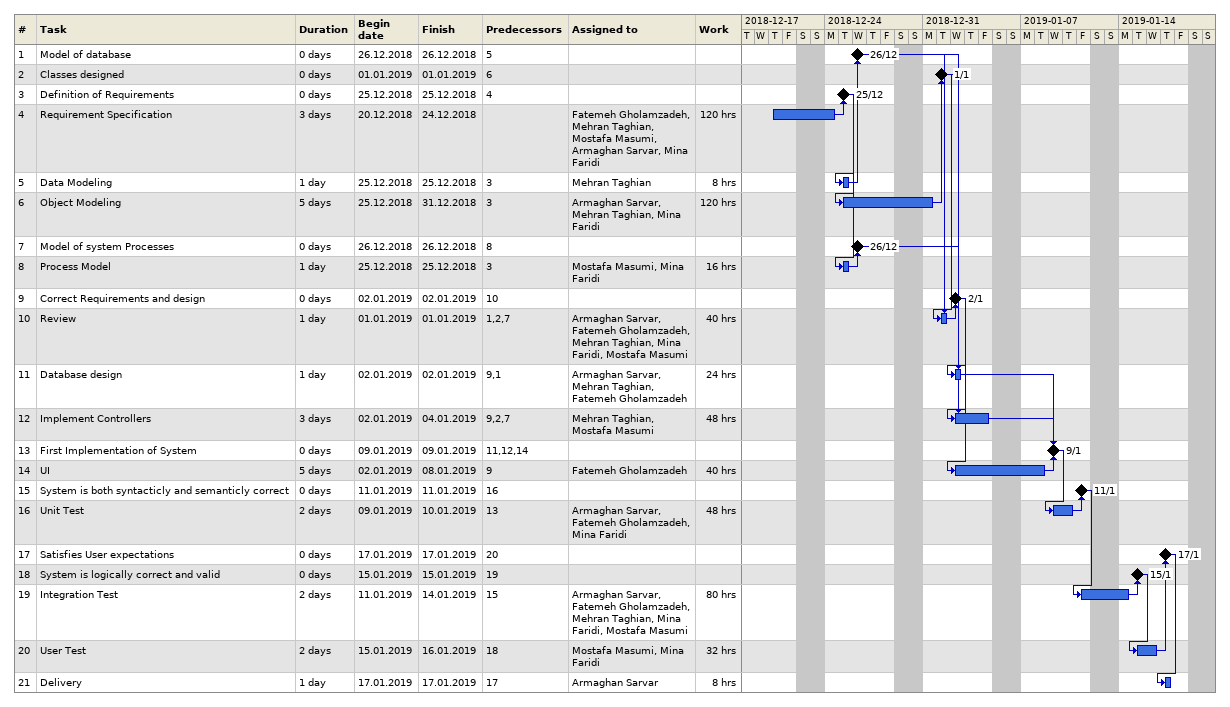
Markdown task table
| ID | Task | Duration | Start | Finish | Predecessors | Resources | Work (h) |
|---|---|---|---|---|---|---|---|
| 1 | Model of database | 0d | 2018-12-26 | 2018-12-26 | 5 |  |  |
| 2 | Classes designed | 0d | 2019-01-01 | 2019-01-01 | 6 |  |  |
| 3 | Definition of Requirements | 0d | 2018-12-25 | 2018-12-25 | 4 |  |  |
| 4 | Requirement Specification | 3d | 2018-12-20 | 2018-12-24 |  | Fatemeh Gholamzadeh, Mehran Taghian, Mostafa Masumi, Armaghan Sarvar, Mina Faridi | 120 |
| 5 | Data Modeling | 1d | 2018-12-25 | 2018-12-25 | 3 | Mehran Taghian | 8 |
| 6 | Object Modeling | 5d | 2018-12-25 | 2018-12-31 | 3 | Armaghan Sarvar, Mehran Taghian, Mina Faridi | 120 |
| 7 | Model of system Processes | 0d | 2018-12-26 | 2018-12-26 | 8 |  |  |
| 8 | Process Model | 1d | 2018-12-25 | 2018-12-25 | 3 | Mostafa Masumi, Mina Faridi | 16 |
| 9 | Correct Requirements and design | 0d | 2019-01-02 | 2019-01-02 | 10 |  |  |
| 10 | Review | 1d | 2019-01-01 | 2019-01-01 | 1, 2, 7 | Armaghan Sarvar, Fatemeh Gholamzadeh, Mehran Taghian, Mina Faridi, Mostafa Masumi | 40 |
| 11 | Database design | 1d | 2019-01-02 | 2019-01-02 | 9, 1 | Armaghan Sarvar, Mehran Taghian, Fatemeh Gholamzadeh | 24 |
| 12 | Implement Controllers | 3d | 2019-01-02 | 2019-01-04 | 9, 2, 7 | Mehran Taghian, Mostafa Masumi | 48 |
| 13 | First Implementation of System | 0d | 2019-01-09 | 2019-01-09 | 11, 12, 14 |  |  |
| 14 | UI | 5d | 2019-01-02 | 2019-01-08 | 9 | Fatemeh Gholamzadeh | 40 |
| 15 | System is both syntacticly and semanticly correct | 0d | 2019-01-11 | 2019-01-11 | 16 |  |  |
| 16 | Unit Test | 2d | 2019-01-09 | 2019-01-10 | 13 | Armaghan Sarvar, Fatemeh Gholamzadeh, Mina Faridi | 48 |
| 17 | Satisfies User expectations | 0d | 2019-01-17 | 2019-01-17 | 20 |  |  |
| 18 | System is logically correct and valid | 0d | 2019-01-15 | 2019-01-15 | 19 |  |  |
| 19 | Integration Test | 2d | 2019-01-11 | 2019-01-14 | 15 | Armaghan Sarvar, Fatemeh Gholamzadeh, Mehran Taghian, Mina Faridi, Mostafa Masumi | 80 |
| 20 | User Test | 2d | 2019-01-15 | 2019-01-16 | 18 | Mostafa Masumi, Mina Faridi | 32 |
| 21 | Delivery | 1d | 2019-01-17 | 2019-01-17 | 17 | Armaghan Sarvar | 8 |
